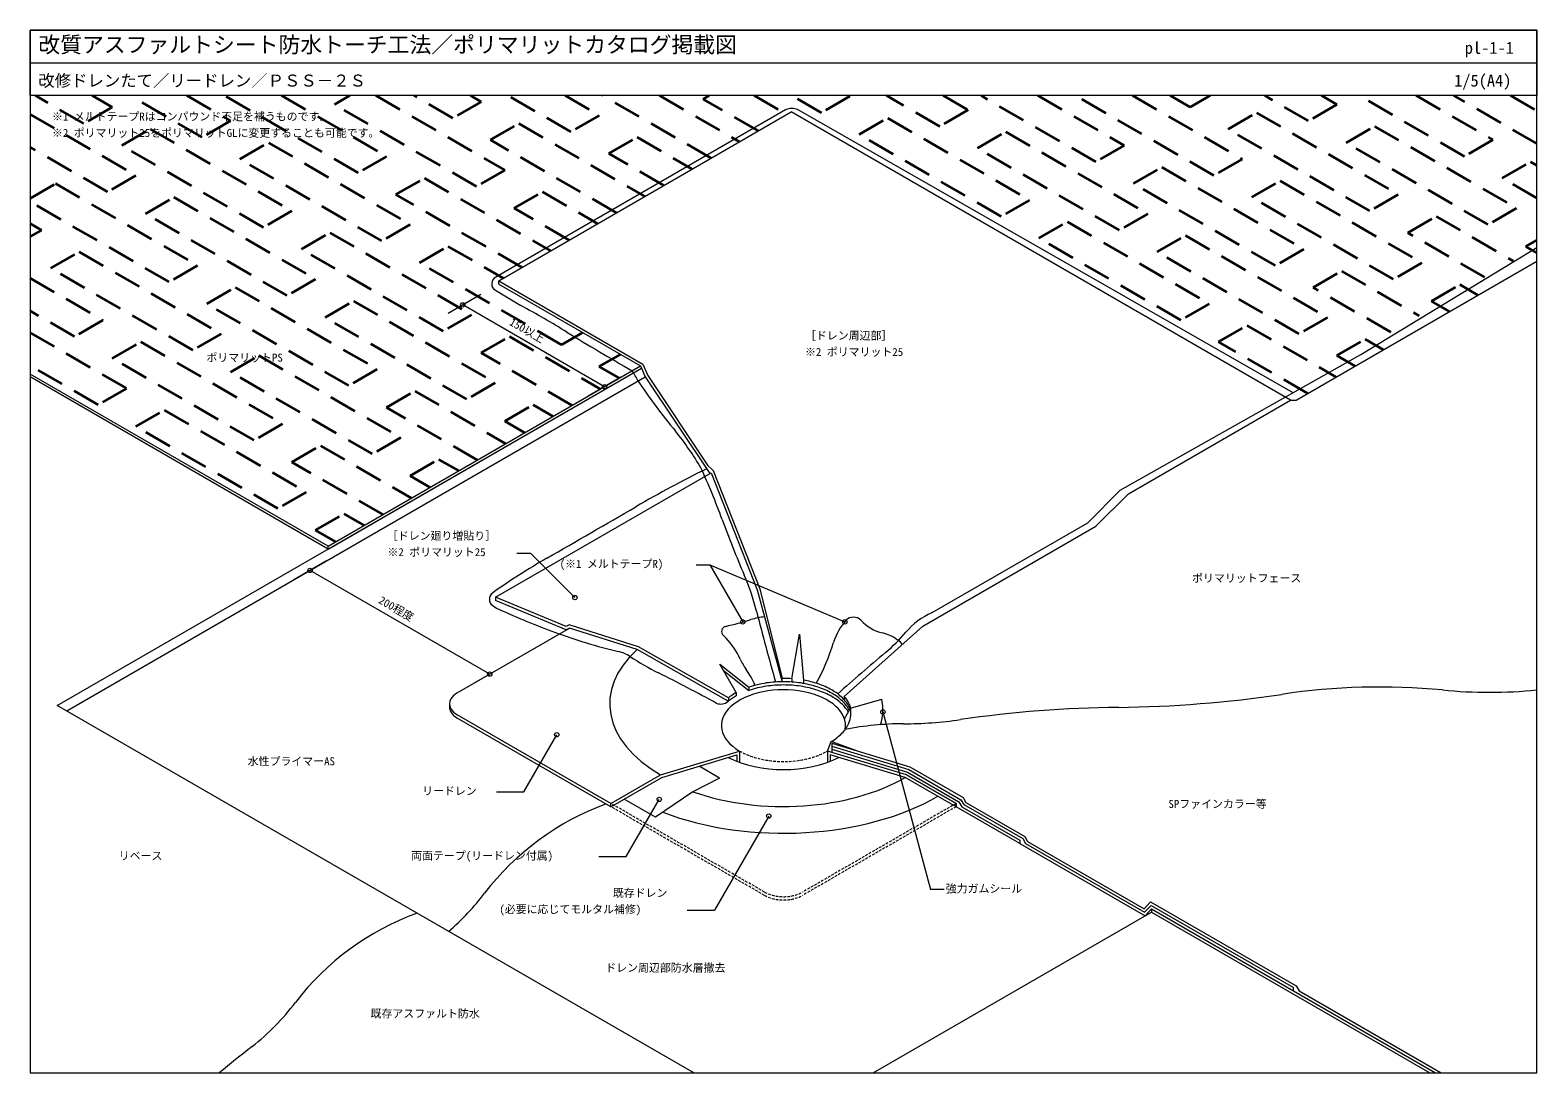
# Model space of a CAD drawing. Units: millimetres, scale not verified. Extents: x -690 to 690, y -477 to 478.
import ezdxf
from ezdxf.enums import TextEntityAlignment as Align

# ---------------------------------------------------------------- set-up
doc = ezdxf.new("R2010")
doc.units = ezdxf.units.MM
doc.header["$LTSCALE"] = 2
doc.linetypes.add('DASHED1', pattern=[1.8, 1.2, -0.6])
doc.linetypes.add('USER1', pattern=[19.05, 12.7, -6.35])
for name, color, linetype, lineweight in [('0-0_0', 7, 'Continuous', 18), ('0-1_WAKU', 7, 'Continuous', 18), ('0-2_KUTAI', 3, 'Continuous', 18), ('0-3_MOJI', 7, 'Continuous', 18), ('0-5_BOUSUI', 1, 'Continuous', 18), ('0-6_kanamono', 4, 'Continuous', 18), ('0-7_bousui2', 7, 'USER1', 35)]:
    doc.layers.add(name, color=color, linetype=linetype, lineweight=lineweight)
doc.styles.add('ＭＳ ゴシック', font='')
doc.styles.get('ＭＳ ゴシック').set_extended_font_data('MS Gothic')

msp = doc.modelspace()

# ---------------------------------------------------------------- linework, layer by layer
at = {"layer": '0-0_0'}
msp.add_line((-689.989, 447.501), (690.011, 447.501), dxfattribs=at)
at = {"layer": '0-1_WAKU'}
for points in [[(-689.989, -477.499), (690.011, -477.499), (690.011, 477.501), (-689.989, 477.501)], [(690.011, 417.501), (-689.989, 417.501), (-689.989, 477.501), (690.011, 477.501)]]:
    msp.add_lwpolyline(points, close=True, dxfattribs=at)
at = {"layer": '0-2_KUTAI'}
msp.add_lwpolyline([(216.517, -267.499), (158.06, -233.749), (158.06, -230.749), (112.594, -204.499), (40.238, -182.724)], dxfattribs=at)
for centre, major_axis, start_param, end_param in [((0.011, -155.69), (-76.224, 0), 0.84390427, 2.29768838), ((0.011, -142.499), (-157.749, 0), 1.01743505, 2.35619449), ((0.011, -142.499), (-200.11, 0), 0.9863331, 2.35619449)]:
    msp.add_ellipse(centre, major_axis=major_axis, ratio=0.57735, start_param=start_param, end_param=end_param, dxfattribs=at)
at = {"layer": '0-3_MOJI'}
for p, q in [((-277.259, 235.42), (-307.221, 218.121)), ((-163.886, 150.875), (-293.79, 225.875)), ((-148.905, 159.525), (-178.868, 142.226)), ((-418.575, -8.669), (-448.538, -25.968)), ((-244.299, -1.457), (-231.799, -1.457)), ((-231.799, -1.457), (-191.088, -42.168)), ((-80.043, -12.19), (-67.543, -12.19)), ((-67.543, -12.19), (-37.317, -64.542)), ((-67.543, -12.19), (56.177, -64.542)), ((-269.012, -112.319), (-433.557, -17.319)), ((-252.48, -102.774), (-282.443, -120.073)), ((91.021, -146.962), (134.609, -309.635)), ((-237.924, -220.125), (-207.699, -167.773)), ((-262.924, -220.125), (-237.924, -220.125)), ((-144.042, -279.444), (-113.817, -227.092)), ((-13.544, -242.332), (-63.32, -328.547)), ((-169.042, -279.444), (-144.042, -279.444)), ((147.109, -309.635), (134.609, -309.635)), ((-88.32, -328.547), (-63.32, -328.547))]:
    msp.add_line(p, q, dxfattribs=at)
for centre in [(-293.79, 225.875), (-163.886, 150.875), (-433.557, -17.319), (-191.088, -42.168), (-37.317, -64.542), (56.177, -64.542), (-269.012, -112.319), (91.021, -146.962), (-207.699, -167.773), (-113.817, -227.092), (-13.544, -242.332)]:
    msp.add_circle(centre, 2, dxfattribs=at)
at = {"layer": '0-5_BOUSUI'}
for p, q in [((1.921, 404.547), (-263.372, 251.38)), ((-260.836, 247.902), (7.185, 402.644)), ((464.438, 138.648), (7.185, 402.644)), ((466.757, 145.367), (13.306, 404.547)), ((-263.781, 239.26), (-240.573, 225.19)), ((-260.836, 244.902), (-260.836, 247.902)), ((-665.097, -140.999), (-130.066, 167.902)), ((-416.966, 2.26), (-130.066, 167.902)), ((-416.966, 4.76), (-689.989, 162.39)), ((-416.966, 2.26), (-689.989, 159.89)), ((-656.437, -145.999), (-126.602, 159.902)), ((-263.87, -41.85), (-66.347, 72.19)), ((-263.87, -41.85), (-263.87, -44.85)), ((-55.149, -108.66), (-31.633, -127.217)), ((-1.181, -119.264), (-1.086, -116.263)), ((-1.181, -119.264), (-1.181, -119.262)), ((7.554, -116.52), (7.554, -119.52)), ((-50.502, -134.06), (-50.638, -137.168)), ((-43.245, -129.278), (-43.245, -132.278)), ((55.503, -132.687), (55.503, -135.687)), ((-82.262, -477.499), (-665.097, -140.999)), ((40.238, -182.724), (43.811, -174.141)), ((67.288, -182.537), (43.811, -174.141)), ((82.283, -477.499), (337.11, -330.374)), ((337.11, -327.374), (337.11, -330.374)), ((337.11, -330.374), (591.937, -477.499)), ((467.014, -402.374), (467.014, -399.374)), ((467.014, -402.374), (597.133, -477.499))]:
    msp.add_line(p, q, dxfattribs=at)
for points in [[(136.062, -56.014), (278.698, 26.337), (308.431, 56.071), (528.85, 180.387), (690.011, 278.39)], [(55.503, -132.687), (127.602, -68.391), (286.19, 23.169), (315.923, 52.903), (464.438, 138.648), (469.634, 138.648), (690.011, 265.883)], [(-260.836, 247.902), (-128.889, 171.722), (-124.311, 161.149), (-69.542, 79.106), (-64.381, 74.287), (-21.544, -34.321), (-1.086, -116.263)], [(-260.836, 244.902), (-130.932, 169.902), (-126.602, 159.902), (-67.575, 71.481), (-66.347, 72.19), (-24.014, -35.141), (-1.181, -119.264)], [(-416.966, 2.26), (-416.966, 4.76), (-130.932, 169.902)], [(-50.502, -134.06), (-132.907, -87.333), (-196.214, -67.09), (-199.112, -68.763), (-263.87, -41.85)], [(-50.638, -137.168), (-134.024, -89.884), (-195.89, -70.102), (-198.912, -71.846), (-263.87, -44.85)], [(7.554, -116.52), (14.741, -75.599), (18.372, -117.847), (18.372, -120.847)], [(-43.245, -129.278), (-58.33, -103.15), (-31.633, -124.217), (-31.633, -127.217)], [(55.907, -153.387), (61.243, -143.521), (89.927, -135.156)], [(44.212, -175.503), (44.227, -178.224), (44.242, -180.944), (44.26, -183.934)], [(44.212, -175.503), (115.715, -197.301), (164.462, -225.445), (167.06, -229.945), (221.017, -261.097), (223.615, -265.597), (330.253, -327.164), (336.098, -320.79), (469.612, -397.874), (472.21, -402.374), (602.329, -477.499)], [(44.227, -178.224), (114.673, -199.699), (162.56, -227.347), (165.158, -231.847), (219.115, -262.999), (221.713, -267.499), (330.759, -330.456), (336.604, -324.082), (467.014, -399.374)], [(44.242, -180.944), (113.632, -202.098), (160.658, -229.249), (163.257, -233.749), (216.517, -264.499), (216.517, -267.499), (331.265, -333.749), (337.11, -327.374), (467.014, -402.374)]]:
    msp.add_lwpolyline(points, dxfattribs=at)
for centre, radius, start, end in [((7.614, 392.08), 13.705, 65.45567, 114.54433), ((-260.44, 245.214), 6.827, 115.43216, 240.7041), ((-592.037, -434.127), 747.145, 58.20347, 61.93909), ((948.339, 2072.169), 2194.677, 238.50043, 240.31515), ((-227.283, 108.023), 105.748, 27.06607, 32.93393), ((303.466, 446.036), 524.065, 213.58459, 219.84646), ((-318.537, -67.003), 282.246, 30.58869, 38.90347), ((414.047, -905.128), 1093.957, 116.28524, 120.1376), ((-665.661, -192.848), 648.711, 20.02459, 24.54433), ((-9971.628, 16984.032), 19591.407, 299.8624, 300.1376), ((829.691, 352.142), 942.859, 200.02459, 203.35295), ((83.74, -529.377), 603.392, 119.8624, 125.46517), ((-237.309, -108.55), 219.349, 14.26671, 23.35295), ((-262.214, -43.743), 7.133, 125.46517, 234.53483), ((-246.746, -22.031), 33.792, 234.53483, 245.46517), ((56.221, 641.7), 763.4, 245.46517, 249.68015), ((2636.315, 622.15), 2745.72, 194.26671, 195.67096), ((-51.943, -73.228), 4.748, 103.4442, 226.5558), ((-155.699, 360.808), 441.517, 283.4442, 286.5558), ((-7.78, -136.776), 77.589, 97.06757, 106.5558), ((95.209, -98.355), 51.641, 136.81127, 163.18873), ((64.153, -69.203), 9.047, 43.18873, 136.81127), ((99.974, -35.579), 40.083, 223.18873, 256.81127), ((162.597, -116.417), 65.975, 113.71508, 139.87845), ((-40.087, 381.625), 486.066, 249.68015, 256.7906), ((-103.329, -127.483), 69.979, 43.4442, 46.5558), ((-103.329, -127.483), 69.979, 24.38557, 43.4442), ((82.588, -109.769), 36.117, 43.18873, 76.81127), ((-6.23, 25.857), 154.806, 310.12155, 319.87845), ((-158.716, -123.782), 33.077, 56.53263, 76.7906), ((-3.104, 111.613), 249.103, 236.53263, 243.46737), ((-133.517, -29.25), 187.296, 330.78658, 343.18873), ((1659.192, -1950.386), 2429.602, 130.12155, 131.48834), ((11.97, -75.216), 56.614, 204.38557, 215.61443), ((-88.988, -147.533), 67.573, 21.6741, 35.61443), ((-830.234, -1544.989), 1602.511, 61.33496, 63.46737), ((-2.214, -212.217), 92.788, 98.4225, 108.47645), ((-2.214, -215.217), 92.788, 98.4225, 108.47645), ((-0.151, -224.297), 105.04, 89.91198, 98.57049), ((-0.151, -227.297), 105.04, 89.91198, 98.57049), ((-0.19, -185.035), 68.778, 89.83313, 90.74642), ((-0.16, -229.28), 113.023, 86.08608, 89.91329), ((-0.076, -227.64), 108.383, 81.56327, 89.95426), ((-0.076, -230.64), 108.383, 81.56327, 89.95426), ((2.312, -211.893), 92.457, 71.50548, 81.59557), ((2.312, -214.893), 92.457, 71.50548, 81.59557), ((2.312, -208.893), 92.457, 71.50548, 79.99749), ((9.202, -188.496), 70.927, 60.37751, 71.5569), ((546.206, -731.377), 607.237, 84.59166, 98.50433), ((-57.424, -129.516), 10.227, 246.33948, 311.57184), ((-19.873, -175.65), 49.268, 118.31895, 128.6408), ((-20.825, -171.342), 47.652, 119.42967, 128.52079), ((-157.862, 72.543), 232.096, 299.31109, 299.59281), ((-8.908, -191.367), 70.891, 108.68496, 108.69657), ((-9.119, -194.634), 71.078, 108.45497, 108.46658), ((9.202, -191.496), 70.927, 60.37751, 71.5569), ((9.202, -194.496), 70.927, 60.37751, 71.5569), ((20.562, -168.703), 48.106, 45.95476, 60.48703), ((20.562, -171.703), 48.106, 45.95476, 60.48703), ((20.562, -174.703), 48.106, 45.95476, 60.48703), ((32.598, -156.4), 30.895, 25.17845, 46.13581), ((32.598, -159.4), 30.895, 26.77078, 46.13581), ((33.131, -153.099), 30.285, 25.09293, 42.37808), ((49.355, -144.87), 41.719, 340.78708, 13.4647), ((295.268, 946.819), 1089.616, 270.60224, 278.50433), ((646.725, 330.358), 459.246, 264.59166, 275.40834), ((32.598, -162.4), 30.895, 29.9359, 46.13581), ((39.696, -148.322), 22.076, 336.44765, 12.56115), ((40.514, -149.506), 22.076, 16.1087, 24.77441), ((40.514, -152.506), 22.076, 22.37147, 24.77441), ((318.114, -1226.601), 1083.923, 90.60224, 98.28188), ((31.699, -144.599), 30.895, 315.08625, 336.0436), ((110.16, -436.135), 278.361, 90.05023, 101.10953), ((109.597, 205.907), 363.681, 270.05023, 278.28188), ((14.288, -126.8), 55.793, 301.94893, 314.7662), ((-77.049, -464.456), 248.369, 110.10392, 142.39653), ((-446.577, -183.452), 215.875, 310.37801, 323.15501), ((-250.255, -564.456), 248.369, 110.10392, 142.39653), ((-619.782, -283.452), 215.875, 308.07102, 323.15501), ((539.849, -1763.927), 1664.697, 128.07102, 129.39667)]:
    msp.add_arc(centre, radius, start, end, dxfattribs=at)
at = {"layer": '0-6_kanamono'}
for p, q in [((-298.768, -129.499), (-195.89, -70.102)), ((-305.942, -139.499), (-305.942, -142.499)), ((-158.039, -230.749), (-298.768, -149.499)), ((-158.039, -233.749), (-298.768, -152.499)), ((-58.483, -207.588), (-77.175, -196.559)), ((112.594, -204.499), (158.06, -230.749)), ((-82.894, -219.983), (-117.079, -243.437)), ((-58.483, -207.588), (-82.894, -219.983)), ((-158.039, -233.749), (-158.039, -230.749)), ((-117.079, -243.437), (-145.95, -226.769)), ((158.06, -230.749), (158.06, -233.749))]:
    msp.add_line(p, q, dxfattribs=at)
at = {"layer": '0-6_kanamono', "linetype": 'DASHED1'}
for p, q in [((-17.31, -311.999), (-158.039, -230.749)), ((-17.31, -314.999), (-158.039, -233.749)), ((158.06, -230.749), (17.331, -311.999)), ((158.06, -233.749), (17.331, -314.999))]:
    msp.add_line(p, q, dxfattribs=at)
at = {"layer": '0-6_kanamono'}
for points in [[(-158.039, -230.749), (-112.573, -204.499), (-40.216, -182.724), (-40.216, -193.071)], [(-158.039, -233.749), (-111.535, -206.899), (-42.814, -186.219), (-42.814, -192.096)], [(158.06, -230.749), (112.594, -204.499), (40.238, -182.724), (40.238, -193.071)], [(158.06, -233.749), (111.556, -206.899), (42.836, -186.219), (42.836, -192.096)]]:
    msp.add_lwpolyline(points, dxfattribs=at)
for centre, radius, start, end in [((-297.358, -139.499), 8.584, 148.6015, 211.3985), ((-291.129, -143.607), 16.044, 118.43317, 147.66832), ((-297.358, -142.499), 8.584, 180, 211.3985), ((-291.173, -135.437), 15.982, 212.27401, 241.6245), ((-291.173, -138.437), 15.982, 212.27401, 241.6245)]:
    msp.add_arc(centre, radius, start, end, dxfattribs=at)
at = {"layer": '0-6_kanamono', "linetype": 'DASHED1'}
for centre, radius, start, end in [((-0.476, -279.892), 36.252, 242.33155, 270.76949), ((-0.476, -282.892), 36.252, 242.33155, 270.76949), ((0.896, -281.556), 34.596, 268.53443, 298.36452), ((0.896, -284.556), 34.596, 268.53443, 298.36452)]:
    msp.add_arc(centre, radius, start, end, dxfattribs=at)
at = {"layer": '0-6_kanamono'}
for centre, major_axis, start_param, end_param in [((0.011, -139.499), (159.217, 0), 2.57147312, 3.92699082), ((0.011, -159.499), (56.889, 0), 6.17657361, 10.21017612)]:
    msp.add_ellipse(centre, major_axis=major_axis, ratio=0.57735, start_param=start_param, end_param=end_param, dxfattribs=at)
at = {"layer": '0-6_kanamono', "linetype": 'DASHED1'}
msp.add_ellipse((0.011, -159.499), major_axis=(56.889, 0), ratio=0.57735, start_param=3.92699082, end_param=5.49778714, dxfattribs=at)
at = {"layer": '0-7_bousui2'}
for p, q in [((-66.26, 360.24), (-165.439, 417.501)), ((-113.478, 417.501), (-40.279, 375.24)), ((-26.875, 417.501), (3.022, 400.24)), ((690.011, 373.607), (613.983, 417.501)), ((665.945, 417.501), (690.011, 403.607))]:
    msp.add_line(p, q, dxfattribs=at)
for points in [[(-633.093, 417.501), (-614.712, 406.889), (-640.693, 391.889), (-685.055, 417.501)], [(-546.491, 417.501), (-506.459, 394.389), (-532.44, 379.389), (-598.452, 417.501)], [(-459.888, 417.501), (-363.565, 361.889), (-389.545, 346.889), (-511.85, 417.501)], [(-373.286, 417.501), (-255.311, 349.389), (-281.292, 334.389), (-411.196, 409.389), (-397.145, 417.501)], [(-286.683, 417.501), (-276.962, 411.889), (-302.943, 396.889), (-338.645, 417.501)], [(-200.08, 417.501), (-168.709, 399.389), (-194.69, 384.389), (-252.042, 417.501)], [(-22.959, 385.24), (-73.446, 414.389), (-68.055, 417.501)], [(59.727, 417.501), (60.788, 416.889), (34.807, 401.889), (7.766, 417.501)], [(146.33, 417.501), (169.041, 404.389), (143.06, 389.389), (94.368, 417.501)], [(232.932, 417.501), (311.935, 371.889), (285.954, 356.889), (180.971, 417.501)], [(319.535, 417.501), (420.188, 359.389), (394.208, 344.389), (267.573, 417.501)], [(390.938, 417.501), (372.557, 406.889), (354.176, 417.501)], [(492.74, 417.501), (506.791, 409.389), (480.81, 394.389), (440.778, 417.501)], [(579.342, 417.501), (649.685, 376.889), (623.704, 361.889), (527.381, 417.501)], [(-689.989, 400.35), (-593.061, 344.389), (-619.042, 329.389), (-689.989, 370.35)], [(-152.862, 310.24), (-268.302, 376.889), (-242.321, 391.889), (-126.882, 325.24)], [(-109.561, 335.24), (-160.049, 364.389), (-134.068, 379.389), (-83.58, 350.24)], [(690.011, 323.607), (658.345, 341.889), (684.326, 356.889), (690.011, 353.607)], [(-689.989, 323.428), (-666.674, 336.889), (-536.77, 261.889), (-562.751, 246.889), (-689.989, 320.35)], [(-239.465, 260.24), (-354.904, 326.889), (-328.924, 341.889), (-213.484, 275.24)], [(-196.164, 285.24), (-246.651, 314.389), (-220.67, 329.389), (-170.183, 300.24)], [(642.35, 251.124), (571.743, 291.889), (597.724, 306.889), (668.391, 266.089)], [(-689.989, 300.35), (-679.664, 294.389), (-689.989, 288.428)], [(-184.361, 200.353), (-203.35, 189.389), (-333.254, 264.389), (-307.273, 279.389), (-256.785, 250.24)], [(690.011, 273.607), (679.996, 279.389), (690.011, 285.171)], [(-689.989, 250.35), (-623.372, 211.889), (-649.353, 196.889), (-689.989, 220.35)], [(556.131, 200.903), (485.14, 241.889), (511.121, 256.889), (582.07, 215.926)], [(610.098, 219.745), (593.393, 229.389), (619.374, 244.389), (636.078, 234.745)], [(-689.989, 200.35), (-601.722, 149.389), (-627.702, 134.389), (-689.989, 170.35)], [(-193.566, 133.74), (-276.962, 181.889), (-250.981, 196.889), (-167.585, 148.74)], [(480.194, 144.745), (398.538, 191.889), (424.518, 206.889), (506.175, 159.745)], [(523.495, 169.745), (506.791, 179.389), (532.772, 194.389), (549.476, 184.745)], [(-150.264, 158.74), (-168.709, 169.389), (-149.376, 180.551)], [(-280.168, 83.74), (-363.565, 131.889), (-337.584, 146.889), (-254.187, 98.74)], [(-236.867, 108.74), (-255.311, 119.389), (-229.331, 134.389), (-210.886, 123.74)], [(-366.771, 33.74), (-450.167, 81.889), (-424.186, 96.889), (-340.79, 48.74)], [(-323.469, 58.74), (-341.914, 69.389), (-315.933, 84.389), (-297.489, 73.74)], [(-410.072, 8.74), (-428.517, 19.389), (-402.536, 34.389), (-384.091, 23.74)]]:
    msp.add_lwpolyline(points, dxfattribs=at)
for points in [[(407.198, 386.889), (433.179, 401.889), (563.083, 326.889), (537.102, 311.889)], [(-606.052, 371.889), (-580.071, 386.889), (-450.167, 311.889), (-476.148, 296.889)], [(69.448, 381.889), (95.429, 396.889), (225.333, 321.889), (199.352, 306.889)], [(515.451, 374.389), (541.432, 389.389), (671.336, 314.389), (645.355, 299.389)], [(-497.799, 359.389), (-471.818, 374.389), (-341.914, 299.389), (-367.895, 284.389)], [(177.701, 369.389), (203.682, 384.389), (333.586, 309.389), (307.605, 294.389)], [(320.595, 336.889), (346.576, 351.889), (476.48, 276.889), (450.499, 261.889)], [(428.849, 324.389), (454.829, 339.389), (584.733, 264.389), (558.752, 249.389)], [(-584.401, 309.389), (-558.42, 324.389), (-428.517, 249.389), (-454.497, 234.389)], [(-441.507, 276.889), (-415.526, 291.889), (-285.622, 216.889), (-311.603, 201.889)], [(233.993, 286.889), (259.974, 301.889), (389.877, 226.889), (363.897, 211.889)], [(342.246, 274.389), (368.227, 289.389), (498.131, 214.389), (472.15, 199.389)], [(-671.004, 259.389), (-645.023, 274.389), (-515.119, 199.389), (-541.1, 184.389)], [(-528.11, 226.889), (-502.129, 241.889), (-372.225, 166.889), (-398.206, 151.889)], [(-419.856, 214.389), (-393.876, 229.389), (-263.972, 154.389), (-289.953, 139.389)], [(-614.712, 176.889), (-588.731, 191.889), (-458.827, 116.889), (-484.808, 101.889)], [(-506.459, 164.389), (-480.478, 179.389), (-350.574, 104.389), (-376.555, 89.389)], [(-593.061, 114.389), (-567.081, 129.389), (-437.177, 54.389), (-463.158, 39.389)]]:
    msp.add_lwpolyline(points, close=True, dxfattribs=at)

# ---------------------------------------------------------------- texts
at = {"layer": '0-1_WAKU', "style": 'ＭＳ ゴシック'}
for s, height, p in [('改質アスファルトシート防水トーチ工法／ポリマリットカタログ掲載図', 14.66, (-682.489, 452.501)), ('pl-1-1', 11, (624.034, 452.501)), ('改修ドレンたて／リードレン／ＰＳＳ－２Ｓ', 11, (-682.489, 422.501)), ('1/5(A4)', 11, (614.287, 422.501))]:
    msp.add_text(s, height=height, dxfattribs=at).set_placement(p, align=Align.BOTTOM_LEFT)
at = {"layer": '0-3_MOJI', "style": 'ＭＳ ゴシック'}
for s, p in [('※1 メルトテープRはコンパウンド不足を補うものです。', (-669.989, 392.501)), ('※2 ポリマリット25をポリマリットGLに変更することも可能です。', (-669.989, 377.501)), ('［ドレン周辺部］', (19.708, 191.875)), ('ポリマリットPS', (-528.529, 171.692)), ('※2 ポリマリット25', (19.708, 176.875)), ('［ドレン廻り増貼り］', (-363.248, 8.543)), ('※2 ポリマリット25', (-362.753, -6.457)), ('(※1 メルトテープR)', (-204.994, -17.19)), ('ポリマリットフェース', (374.22, -30.279)), ('水性プライマーAS', (-490.736, -197.98)), ('リードレン', (-330.899, -225.125)), ('SPファインカラー等', (352.532, -237.082)), ('リベース', (-608.863, -284.536)), ('両面テープ(リードレン付属)', (-340.976, -284.444)), ('既存ドレン', (-156.295, -318.547)), ('強力ガムシール', (148.609, -314.635)), ('(必要に応じてモルタル補修)', (-260.254, -333.547)), ('ドレン周辺部防水層撤去', (-163.181, -387.094)), ('既存アスファルト防水', (-378.17, -429.084))]:
    msp.add_text(s, height=7.331, dxfattribs=at).set_placement(p, align=Align.BOTTOM_LEFT)
for s, p in [('150以上', (-252.898, 206.046)), ('200程度', (-372.751, -48.645))]:
    msp.add_text(s, height=7.331, rotation=330, dxfattribs=at).set_placement(p, align=Align.BOTTOM_LEFT)

doc.saveas('drawing.dxf')
